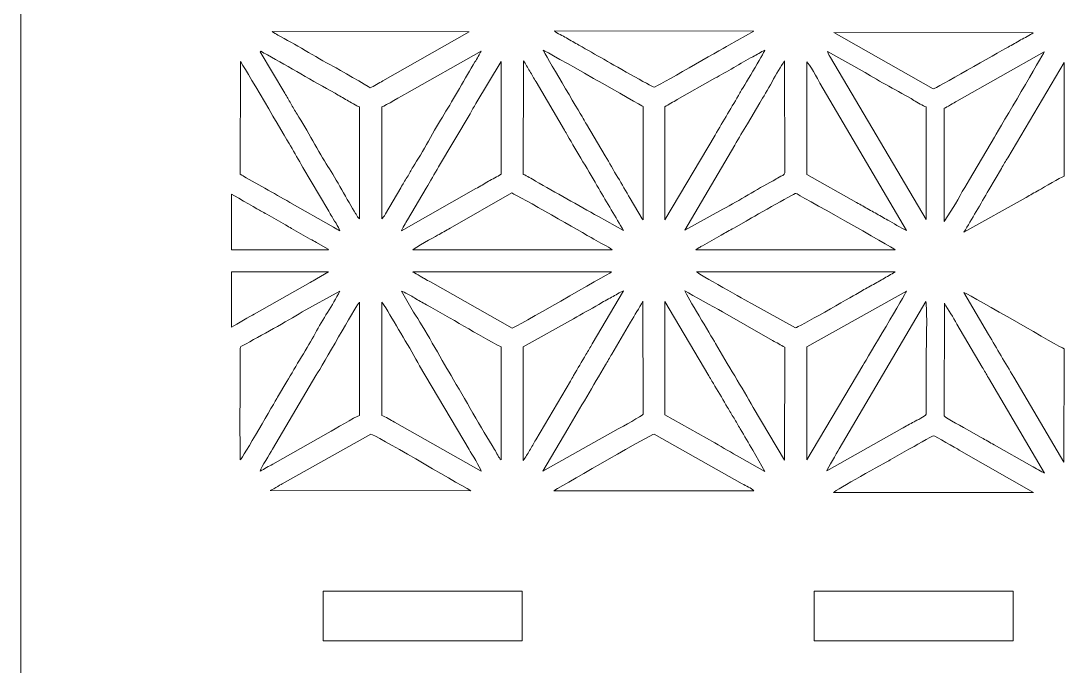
# Model space of a CAD drawing. Header units: inches. Extents: x -60.4 to -14.9, y -20.3 to 14.1.
# Drawn here: x -20.879 to -18.258, y 4.444 to 6.065 of the extents above; entities that cross this region are included whole.
import ezdxf

# ---------------------------------------------------------------- set-up
doc = ezdxf.new("R2010")
doc.units = ezdxf.units.IN
doc.header["$MEASUREMENT"] = 0
doc.layers.add('Master Desktop', color=7, linetype='Continuous', plot=False)

msp = doc.modelspace()

# ---------------------------------------------------------------- linework, layer by layer
at = {"layer": 'Master Desktop', "lineweight": 18}
msp.add_open_spline([(-20.8786, -11.68), (-20.8786, -11.68), (-20.8786, 10.7638), (-20.8786, 10.7638)], degree=3, dxfattribs=at)
at = {"layer": 'Master Desktop', "color": 5, "lineweight": 9}
for points, knots in [([(-20.0013, 5.8969), (-20.0053, 5.9011), (-20.0835, 5.9449), (-20.0937, 5.9504), (-20.0937, 5.9504), (-20.1387, 5.9748), (-20.1919, 6.0078), (-20.233, 6.0293), (-20.233, 6.0293), (-20.2382, 6.032), (-20.2423, 6.034), (-20.2473, 6.0386), (-20.2473, 6.0386), (-20.2473, 6.0386), (-19.7522, 6.0378), (-19.7522, 6.0378), (-19.7522, 6.0378), (-19.7522, 6.0378), (-19.9696, 5.9143), (-19.9696, 5.9143), (-19.9696, 5.9143), (-19.9782, 5.9092), (-19.9929, 5.9002), (-20.0013, 5.8969)], [0, 0, 0, 0, 0.142857, 0.142857, 0.142857, 0.142857, 0.285714, 0.285714, 0.285714, 0.285714, 0.428571, 0.428571, 0.428571, 0.428571, 0.571429, 0.571429, 0.571429, 0.571429, 0.714286, 0.714286, 0.714286, 0.714286, 1, 1, 1, 1]), ([(-19.1005, 6.0037), (-19.1215, 5.9927), (-19.2831, 5.8983), (-19.288, 5.8983), (-19.288, 5.8983), (-19.2924, 5.8983), (-19.3992, 5.9603), (-19.4142, 5.9687), (-19.4142, 5.9687), (-19.4351, 5.9803), (-19.4555, 5.9918), (-19.4768, 6.004), (-19.4768, 6.004), (-19.4873, 6.01), (-19.4974, 6.0155), (-19.5084, 6.0222), (-19.5084, 6.0222), (-19.517, 6.0274), (-19.5317, 6.0335), (-19.5385, 6.0399), (-19.5385, 6.0399), (-19.5385, 6.0399), (-19.0379, 6.0391), (-19.0379, 6.0391), (-19.0379, 6.0391), (-19.0379, 6.0391), (-19.1005, 6.0037), (-19.1005, 6.0037)], [0, 0, 0, 0, 0.125, 0.125, 0.125, 0.125, 0.25, 0.25, 0.25, 0.25, 0.375, 0.375, 0.375, 0.375, 0.5, 0.5, 0.5, 0.5, 0.625, 0.625, 0.625, 0.625, 0.75, 0.75, 0.75, 0.75, 1, 1, 1, 1]), ([(-18.3361, 6.0351), (-18.3432, 6.0289), (-18.3585, 6.0227), (-18.3673, 6.0172), (-18.3673, 6.0172), (-18.3778, 6.0107), (-18.3884, 6.0049), (-18.399, 5.999), (-18.399, 5.999), (-18.4257, 5.9841), (-18.5827, 5.894), (-18.5867, 5.894), (-18.5867, 5.894), (-18.5867, 5.894), (-18.8368, 6.0355), (-18.8368, 6.0355), (-18.8368, 6.0355), (-18.8368, 6.0355), (-18.3361, 6.0351), (-18.3361, 6.0351)], [0, 0, 0, 0, 0.166667, 0.166667, 0.166667, 0.166667, 0.333333, 0.333333, 0.333333, 0.333333, 0.5, 0.5, 0.5, 0.5, 0.666667, 0.666667, 0.666667, 0.666667, 1, 1, 1, 1]), ([(-20.2155, 5.8834), (-20.2155, 5.8834), (-20.2774, 5.9874), (-20.2774, 5.9874), (-20.2774, 5.9874), (-20.2774, 5.9874), (-20.2756, 5.9887), (-20.2756, 5.9887), (-20.2756, 5.9887), (-20.2709, 5.9854), (-20.2658, 5.9829), (-20.2595, 5.9795), (-20.2595, 5.9795), (-20.2052, 5.9501), (-20.1452, 5.9134), (-20.0895, 5.8832), (-20.0895, 5.8832), (-20.0788, 5.8773), (-20.0697, 5.8714), (-20.0591, 5.8655), (-20.0591, 5.8655), (-20.0511, 5.8611), (-20.0359, 5.8512), (-20.0277, 5.8492), (-20.0277, 5.8492), (-20.0277, 5.8492), (-20.0278, 5.5674), (-20.0278, 5.5674), (-20.0278, 5.5674), (-20.0281, 5.5677), (-20.0286, 5.5682), (-20.0289, 5.5684), (-20.0289, 5.5684), (-20.0289, 5.5684), (-20.0317, 5.5714), (-20.0317, 5.5714), (-20.0317, 5.5714), (-20.0331, 5.5731), (-20.0325, 5.5726), (-20.0337, 5.5746), (-20.0337, 5.5746), (-20.0354, 5.5774), (-20.0357, 5.5779), (-20.0377, 5.5809), (-20.0377, 5.5809), (-20.0581, 5.6128), (-20.0873, 5.6692), (-20.1072, 5.6994), (-20.1072, 5.6994), (-20.1295, 5.7333), (-20.1606, 5.7925), (-20.1846, 5.8307), (-20.1846, 5.8307), (-20.1905, 5.8401), (-20.1956, 5.8487), (-20.2004, 5.8575), (-20.2004, 5.8575), (-20.2056, 5.867), (-20.2105, 5.8744), (-20.2155, 5.8834)], [0, 0, 0, 0, 0.0625, 0.0625, 0.0625, 0.0625, 0.125, 0.125, 0.125, 0.125, 0.1875, 0.1875, 0.1875, 0.1875, 0.25, 0.25, 0.25, 0.25, 0.3125, 0.3125, 0.3125, 0.3125, 0.375, 0.375, 0.375, 0.375, 0.4375, 0.4375, 0.4375, 0.4375, 0.5, 0.5, 0.5, 0.5, 0.5625, 0.5625, 0.5625, 0.5625, 0.625, 0.625, 0.625, 0.625, 0.6875, 0.6875, 0.6875, 0.6875, 0.75, 0.75, 0.75, 0.75, 0.8125, 0.8125, 0.8125, 0.8125, 0.875, 0.875, 0.875, 0.875, 1, 1, 1, 1]), ([(-19.9721, 5.8492), (-19.9621, 5.8516), (-19.9217, 5.8769), (-19.9091, 5.8838), (-19.9091, 5.8838), (-19.9091, 5.8838), (-19.7226, 5.9887), (-19.7226, 5.9887), (-19.7226, 5.9887), (-19.7249, 5.9836), (-19.7339, 5.9685), (-19.7379, 5.962), (-19.7379, 5.962), (-19.7617, 5.9226), (-19.7918, 5.8679), (-19.8152, 5.8307), (-19.8152, 5.8307), (-19.8389, 5.7928), (-19.8709, 5.7322), (-19.8932, 5.6984), (-19.8932, 5.6984), (-19.8993, 5.6892), (-19.9021, 5.6815), (-19.9083, 5.6724), (-19.9083, 5.6724), (-19.9147, 5.6632), (-19.9182, 5.6554), (-19.9243, 5.6458), (-19.9243, 5.6458), (-19.9243, 5.6458), (-19.9628, 5.5799), (-19.9628, 5.5799), (-19.9628, 5.5799), (-19.9644, 5.5774), (-19.9648, 5.5764), (-19.9666, 5.5735), (-19.9666, 5.5735), (-19.9666, 5.5735), (-19.9721, 5.5674), (-19.9721, 5.5674), (-19.9721, 5.5674), (-19.9721, 5.5674), (-19.9721, 5.8492), (-19.9721, 5.8492)], [0, 0, 0, 0, 0.083333, 0.083333, 0.083333, 0.083333, 0.166667, 0.166667, 0.166667, 0.166667, 0.25, 0.25, 0.25, 0.25, 0.333333, 0.333333, 0.333333, 0.333333, 0.416667, 0.416667, 0.416667, 0.416667, 0.5, 0.5, 0.5, 0.5, 0.583333, 0.583333, 0.583333, 0.583333, 0.666667, 0.666667, 0.666667, 0.666667, 0.75, 0.75, 0.75, 0.75, 0.833333, 0.833333, 0.833333, 0.833333, 1, 1, 1, 1]), ([(-19.3156, 5.5653), (-19.316, 5.5656), (-19.3164, 5.5661), (-19.3166, 5.5663), (-19.3166, 5.5663), (-19.3168, 5.5665), (-19.3173, 5.567), (-19.3176, 5.5673), (-19.3176, 5.5673), (-19.3176, 5.5673), (-19.3484, 5.6189), (-19.3484, 5.6189), (-19.3484, 5.6189), (-19.3587, 5.6369), (-19.3684, 5.6544), (-19.3793, 5.6718), (-19.3793, 5.6718), (-19.3905, 5.6897), (-19.3996, 5.7077), (-19.4107, 5.7258), (-19.4107, 5.7258), (-19.4107, 5.7258), (-19.458, 5.8051), (-19.458, 5.8051), (-19.458, 5.8051), (-19.4608, 5.8099), (-19.463, 5.8144), (-19.4659, 5.8194), (-19.4659, 5.8194), (-19.4773, 5.8393), (-19.5625, 5.9815), (-19.5664, 5.9913), (-19.5664, 5.9913), (-19.5579, 5.9885), (-19.3212, 5.8518), (-19.3154, 5.8501), (-19.3154, 5.8501), (-19.3154, 5.8501), (-19.3156, 5.5653), (-19.3156, 5.5653)], [0, 0, 0, 0, 0.090909, 0.090909, 0.090909, 0.090909, 0.181818, 0.181818, 0.181818, 0.181818, 0.272727, 0.272727, 0.272727, 0.272727, 0.363636, 0.363636, 0.363636, 0.363636, 0.454545, 0.454545, 0.454545, 0.454545, 0.545455, 0.545455, 0.545455, 0.545455, 0.636364, 0.636364, 0.636364, 0.636364, 0.727273, 0.727273, 0.727273, 0.727273, 0.818182, 0.818182, 0.818182, 0.818182, 1, 1, 1, 1]), ([(-19.2611, 5.8488), (-19.2519, 5.8553), (-19.2402, 5.8612), (-19.2298, 5.8674), (-19.2298, 5.8674), (-19.2298, 5.8674), (-19.1354, 5.9208), (-19.1354, 5.9208), (-19.1354, 5.9208), (-19.1067, 5.9359), (-19.0698, 5.9592), (-19.04, 5.9749), (-19.04, 5.9749), (-19.0299, 5.9802), (-19.0198, 5.9869), (-19.0099, 5.9917), (-19.0099, 5.9917), (-19.0119, 5.9841), (-19.0666, 5.8942), (-19.0723, 5.8843), (-19.0723, 5.8843), (-19.0928, 5.8488), (-19.114, 5.8144), (-19.135, 5.7777), (-19.135, 5.7777), (-19.135, 5.7777), (-19.2611, 5.5652), (-19.2611, 5.5652), (-19.2611, 5.5652), (-19.2611, 5.5652), (-19.2611, 5.8488), (-19.2611, 5.8488)], [0, 0, 0, 0, 0.111111, 0.111111, 0.111111, 0.111111, 0.222222, 0.222222, 0.222222, 0.222222, 0.333333, 0.333333, 0.333333, 0.333333, 0.444444, 0.444444, 0.444444, 0.444444, 0.555556, 0.555556, 0.555556, 0.555556, 0.666667, 0.666667, 0.666667, 0.666667, 0.777778, 0.777778, 0.777778, 0.777778, 1, 1, 1, 1]), ([(-18.6354, 5.8653), (-18.6265, 5.86), (-18.6128, 5.8516), (-18.6045, 5.8487), (-18.6045, 5.8487), (-18.6045, 5.8487), (-18.605, 5.5661), (-18.605, 5.5661), (-18.605, 5.5661), (-18.605, 5.5661), (-18.8453, 5.9734), (-18.8453, 5.9734), (-18.8453, 5.9734), (-18.8468, 5.9759), (-18.8481, 5.978), (-18.8491, 5.9799), (-18.8491, 5.9799), (-18.8491, 5.9799), (-18.8527, 5.9879), (-18.8527, 5.9879), (-18.8527, 5.9879), (-18.8527, 5.9879), (-18.7582, 5.935), (-18.7582, 5.935), (-18.7582, 5.935), (-18.7231, 5.9134), (-18.6737, 5.8882), (-18.6354, 5.8653)], [0, 0, 0, 0, 0.125, 0.125, 0.125, 0.125, 0.25, 0.25, 0.25, 0.25, 0.375, 0.375, 0.375, 0.375, 0.5, 0.5, 0.5, 0.5, 0.625, 0.625, 0.625, 0.625, 0.75, 0.75, 0.75, 0.75, 1, 1, 1, 1]), ([(-18.5591, 5.8457), (-18.5525, 5.8477), (-18.535, 5.8594), (-18.5274, 5.8636), (-18.5274, 5.8636), (-18.5274, 5.8636), (-18.3083, 5.987), (-18.3083, 5.987), (-18.3083, 5.987), (-18.3124, 5.9765), (-18.4156, 5.804), (-18.4332, 5.7728), (-18.4332, 5.7728), (-18.4332, 5.7728), (-18.4961, 5.6664), (-18.4961, 5.6664), (-18.4961, 5.6664), (-18.5119, 5.6412), (-18.5275, 5.6107), (-18.5427, 5.5866), (-18.5427, 5.5866), (-18.5427, 5.5866), (-18.5592, 5.561), (-18.5592, 5.561), (-18.5592, 5.561), (-18.5592, 5.561), (-18.5591, 5.8457), (-18.5591, 5.8457)], [0, 0, 0, 0, 0.125, 0.125, 0.125, 0.125, 0.25, 0.25, 0.25, 0.25, 0.375, 0.375, 0.375, 0.375, 0.5, 0.5, 0.5, 0.5, 0.625, 0.625, 0.625, 0.625, 0.75, 0.75, 0.75, 0.75, 1, 1, 1, 1]), ([(-20.3273, 5.9633), (-20.3215, 5.9572), (-20.2143, 5.7719), (-20.2015, 5.7512), (-20.2015, 5.7512), (-20.1907, 5.7337), (-20.1812, 5.7149), (-20.1703, 5.697), (-20.1703, 5.697), (-20.1703, 5.697), (-20.1072, 5.5908), (-20.1072, 5.5908), (-20.1072, 5.5908), (-20.1044, 5.5858), (-20.1022, 5.5814), (-20.0993, 5.5764), (-20.0993, 5.5764), (-20.0938, 5.5668), (-20.0793, 5.5462), (-20.0774, 5.5379), (-20.0774, 5.5379), (-20.0828, 5.5402), (-20.0873, 5.5437), (-20.0931, 5.5469), (-20.0931, 5.5469), (-20.0931, 5.5469), (-20.2028, 5.609), (-20.2028, 5.609), (-20.2028, 5.609), (-20.2244, 5.6206), (-20.244, 5.6328), (-20.2654, 5.6443), (-20.2654, 5.6443), (-20.2654, 5.6443), (-20.3127, 5.6709), (-20.3127, 5.6709), (-20.3127, 5.6709), (-20.3189, 5.6742), (-20.3217, 5.677), (-20.3275, 5.6797), (-20.3275, 5.6797), (-20.3275, 5.6797), (-20.3273, 5.9633), (-20.3273, 5.9633)], [0, 0, 0, 0, 0.083333, 0.083333, 0.083333, 0.083333, 0.166667, 0.166667, 0.166667, 0.166667, 0.25, 0.25, 0.25, 0.25, 0.333333, 0.333333, 0.333333, 0.333333, 0.416667, 0.416667, 0.416667, 0.416667, 0.5, 0.5, 0.5, 0.5, 0.583333, 0.583333, 0.583333, 0.583333, 0.666667, 0.666667, 0.666667, 0.666667, 0.75, 0.75, 0.75, 0.75, 0.833333, 0.833333, 0.833333, 0.833333, 1, 1, 1, 1]), ([(-19.9223, 5.5379), (-19.9213, 5.5426), (-19.9113, 5.5587), (-19.9078, 5.565), (-19.9078, 5.565), (-19.9078, 5.565), (-19.8607, 5.6444), (-19.8607, 5.6444), (-19.8607, 5.6444), (-19.8496, 5.6618), (-19.8402, 5.6806), (-19.8293, 5.6985), (-19.8293, 5.6985), (-19.8293, 5.6985), (-19.7504, 5.8315), (-19.7504, 5.8315), (-19.7504, 5.8315), (-19.7454, 5.8403), (-19.7411, 5.8486), (-19.7354, 5.8575), (-19.7354, 5.8575), (-19.7354, 5.8575), (-19.6722, 5.9633), (-19.6722, 5.9633), (-19.6722, 5.9633), (-19.6722, 5.9633), (-19.6722, 5.6797), (-19.6722, 5.6797), (-19.6722, 5.6797), (-19.6782, 5.6769), (-19.6814, 5.6738), (-19.6882, 5.6703), (-19.6882, 5.6703), (-19.693, 5.6678), (-19.6994, 5.6646), (-19.7039, 5.662), (-19.7039, 5.662), (-19.7152, 5.6554), (-19.7244, 5.6496), (-19.7355, 5.6437), (-19.7355, 5.6437), (-19.7355, 5.6437), (-19.9223, 5.5379), (-19.9223, 5.5379)], [0, 0, 0, 0, 0.083333, 0.083333, 0.083333, 0.083333, 0.166667, 0.166667, 0.166667, 0.166667, 0.25, 0.25, 0.25, 0.25, 0.333333, 0.333333, 0.333333, 0.333333, 0.416667, 0.416667, 0.416667, 0.416667, 0.5, 0.5, 0.5, 0.5, 0.583333, 0.583333, 0.583333, 0.583333, 0.666667, 0.666667, 0.666667, 0.666667, 0.75, 0.75, 0.75, 0.75, 0.833333, 0.833333, 0.833333, 0.833333, 1, 1, 1, 1]), ([(-19.6161, 5.9647), (-19.6106, 5.9573), (-19.606, 5.9476), (-19.6005, 5.9386), (-19.6005, 5.9386), (-19.5946, 5.929), (-19.5904, 5.9213), (-19.5845, 5.9118), (-19.5845, 5.9118), (-19.5845, 5.9118), (-19.5131, 5.7901), (-19.5131, 5.7901), (-19.5131, 5.7901), (-19.5107, 5.7859), (-19.5077, 5.7817), (-19.5053, 5.7773), (-19.5053, 5.7773), (-19.4833, 5.7367), (-19.4507, 5.6859), (-19.4269, 5.6438), (-19.4269, 5.6438), (-19.407, 5.6087), (-19.3836, 5.5709), (-19.3649, 5.5381), (-19.3649, 5.5381), (-19.3649, 5.5381), (-19.4279, 5.5732), (-19.4279, 5.5732), (-19.4279, 5.5732), (-19.4781, 5.6024), (-19.5369, 5.6335), (-19.5858, 5.6627), (-19.5858, 5.6627), (-19.5953, 5.6683), (-19.6077, 5.6759), (-19.6166, 5.6794), (-19.6166, 5.6794), (-19.6166, 5.6794), (-19.6161, 5.9647), (-19.6161, 5.9647)], [0, 0, 0, 0, 0.090909, 0.090909, 0.090909, 0.090909, 0.181818, 0.181818, 0.181818, 0.181818, 0.272727, 0.272727, 0.272727, 0.272727, 0.363636, 0.363636, 0.363636, 0.363636, 0.454545, 0.454545, 0.454545, 0.454545, 0.545455, 0.545455, 0.545455, 0.545455, 0.636364, 0.636364, 0.636364, 0.636364, 0.727273, 0.727273, 0.727273, 0.727273, 0.818182, 0.818182, 0.818182, 0.818182, 1, 1, 1, 1]), ([(-19.0853, 5.7528), (-19.0755, 5.7709), (-19.0642, 5.7882), (-19.0537, 5.8066), (-19.0537, 5.8066), (-19.0537, 5.8066), (-19.0226, 5.8594), (-19.0226, 5.8594), (-19.0226, 5.8594), (-19.0044, 5.8871), (-18.9795, 5.937), (-18.9601, 5.9644), (-18.9601, 5.9644), (-18.9601, 5.9644), (-18.96, 5.6833), (-18.96, 5.6833), (-18.96, 5.6833), (-18.96, 5.6782), (-18.9687, 5.6751), (-18.9737, 5.6722), (-18.9737, 5.6722), (-18.9794, 5.6688), (-18.9832, 5.6668), (-18.9892, 5.6635), (-18.9892, 5.6635), (-19.0308, 5.6412), (-19.0727, 5.6147), (-19.1151, 5.5919), (-19.1151, 5.5919), (-19.1151, 5.5919), (-19.2107, 5.5388), (-19.2107, 5.5388), (-19.2107, 5.5388), (-19.2107, 5.5388), (-19.0853, 5.7528), (-19.0853, 5.7528)], [0, 0, 0, 0, 0.1, 0.1, 0.1, 0.1, 0.2, 0.2, 0.2, 0.2, 0.3, 0.3, 0.3, 0.3, 0.4, 0.4, 0.4, 0.4, 0.5, 0.5, 0.5, 0.5, 0.6, 0.6, 0.6, 0.6, 0.7, 0.7, 0.7, 0.7, 0.8, 0.8, 0.8, 0.8, 1, 1, 1, 1]), ([(-18.9041, 5.9622), (-18.899, 5.9581), (-18.8765, 5.9181), (-18.8713, 5.9088), (-18.8713, 5.9088), (-18.8713, 5.9088), (-18.6538, 5.5381), (-18.6538, 5.5381), (-18.6538, 5.5381), (-18.6683, 5.5446), (-18.6878, 5.5576), (-18.7012, 5.5647), (-18.7012, 5.5647), (-18.7074, 5.5679), (-18.7109, 5.5698), (-18.7167, 5.5733), (-18.7167, 5.5733), (-18.728, 5.5801), (-18.7378, 5.585), (-18.7486, 5.5911), (-18.7486, 5.5911), (-18.7591, 5.5971), (-18.7686, 5.6028), (-18.7793, 5.6087), (-18.7793, 5.6087), (-18.7793, 5.6087), (-18.9044, 5.6789), (-18.9044, 5.6789), (-18.9044, 5.6789), (-18.9044, 5.6789), (-18.9041, 5.9622), (-18.9041, 5.9622)], [0, 0, 0, 0, 0.111111, 0.111111, 0.111111, 0.111111, 0.222222, 0.222222, 0.222222, 0.222222, 0.333333, 0.333333, 0.333333, 0.333333, 0.444444, 0.444444, 0.444444, 0.444444, 0.555556, 0.555556, 0.555556, 0.555556, 0.666667, 0.666667, 0.666667, 0.666667, 0.777778, 0.777778, 0.777778, 0.777778, 1, 1, 1, 1]), ([(-18.5098, 5.5338), (-18.4908, 5.567), (-18.4674, 5.6047), (-18.4472, 5.6406), (-18.4472, 5.6406), (-18.4472, 5.6406), (-18.4155, 5.6943), (-18.4155, 5.6943), (-18.4155, 5.6943), (-18.4099, 5.7041), (-18.4054, 5.7124), (-18.3997, 5.7212), (-18.3997, 5.7212), (-18.3997, 5.7212), (-18.2581, 5.9603), (-18.2581, 5.9603), (-18.2581, 5.9603), (-18.2581, 5.9603), (-18.2581, 5.6751), (-18.2581, 5.6751), (-18.2581, 5.6751), (-18.2687, 5.6709), (-18.3074, 5.6474), (-18.3217, 5.6396), (-18.3217, 5.6396), (-18.3333, 5.6333), (-18.3431, 5.6275), (-18.3535, 5.6216), (-18.3535, 5.6216), (-18.3535, 5.6216), (-18.5098, 5.5338), (-18.5098, 5.5338)], [0, 0, 0, 0, 0.111111, 0.111111, 0.111111, 0.111111, 0.222222, 0.222222, 0.222222, 0.222222, 0.333333, 0.333333, 0.333333, 0.333333, 0.444444, 0.444444, 0.444444, 0.444444, 0.555556, 0.555556, 0.555556, 0.555556, 0.666667, 0.666667, 0.666667, 0.666667, 0.777778, 0.777778, 0.777778, 0.777778, 1, 1, 1, 1]), ([(-20.3497, 5.63), (-20.3329, 5.6203), (-20.2764, 5.5876), (-20.2764, 5.5876), (-20.2764, 5.5876), (-20.2698, 5.5839), (-20.267, 5.5828), (-20.261, 5.579), (-20.261, 5.579), (-20.261, 5.579), (-20.214, 5.5522), (-20.214, 5.5522), (-20.214, 5.5522), (-20.2086, 5.5488), (-20.2041, 5.5467), (-20.1985, 5.5436), (-20.1985, 5.5436), (-20.1985, 5.5436), (-20.1515, 5.5167), (-20.1515, 5.5167), (-20.1515, 5.5167), (-20.1464, 5.5139), (-20.1411, 5.5111), (-20.1359, 5.5082), (-20.1359, 5.5082), (-20.1359, 5.5082), (-20.1084, 5.4925), (-20.1084, 5.4925), (-20.1084, 5.4925), (-20.1057, 5.4903), (-20.1076, 5.4924), (-20.1056, 5.4894), (-20.1056, 5.4894), (-20.1056, 5.4894), (-20.2266, 5.4895), (-20.3497, 5.4896)], [0, 0, 0, 0, 0.1, 0.1, 0.1, 0.1, 0.2, 0.2, 0.2, 0.2, 0.3, 0.3, 0.3, 0.3, 0.4, 0.4, 0.4, 0.4, 0.5, 0.5, 0.5, 0.5, 0.6, 0.6, 0.6, 0.6, 0.7, 0.7, 0.7, 0.7, 0.8, 0.8, 0.8, 0.8, 1, 1, 1, 1]), ([(-19.8942, 5.4895), (-19.8908, 5.4943), (-19.84, 5.5218), (-19.832, 5.5263), (-19.832, 5.5263), (-19.8215, 5.5321), (-19.8107, 5.5384), (-19.8002, 5.5442), (-19.8002, 5.5442), (-19.8002, 5.5442), (-19.6455, 5.6327), (-19.6455, 5.6327), (-19.6455, 5.6327), (-19.624, 5.6226), (-19.4703, 5.5347), (-19.4391, 5.5163), (-19.4391, 5.5163), (-19.4266, 5.509), (-19.4025, 5.4979), (-19.3931, 5.4897), (-19.3931, 5.4897), (-19.3931, 5.4897), (-19.8942, 5.4895), (-19.8942, 5.4895)], [0, 0, 0, 0, 0.142857, 0.142857, 0.142857, 0.142857, 0.285714, 0.285714, 0.285714, 0.285714, 0.428571, 0.428571, 0.428571, 0.428571, 0.571429, 0.571429, 0.571429, 0.571429, 0.714286, 0.714286, 0.714286, 0.714286, 1, 1, 1, 1]), ([(-19.1745, 5.4957), (-19.1714, 5.4974), (-19.1695, 5.4981), (-19.1666, 5.4997), (-19.1666, 5.4997), (-19.1666, 5.4997), (-19.1195, 5.5264), (-19.1195, 5.5264), (-19.1195, 5.5264), (-19.1086, 5.5331), (-19.0985, 5.5386), (-19.0876, 5.5445), (-19.0876, 5.5445), (-19.0876, 5.5445), (-19.0569, 5.5618), (-19.0569, 5.5618), (-19.0569, 5.5618), (-19.0499, 5.5661), (-18.9356, 5.6319), (-18.9318, 5.6316), (-18.9318, 5.6316), (-18.9311, 5.6315), (-18.6883, 5.4958), (-18.6821, 5.4897), (-18.6821, 5.4897), (-18.6821, 5.4897), (-19.1829, 5.4894), (-19.1829, 5.4894), (-19.1829, 5.4894), (-19.1829, 5.4894), (-19.1745, 5.4957), (-19.1745, 5.4957)], [0, 0, 0, 0, 0.111111, 0.111111, 0.111111, 0.111111, 0.222222, 0.222222, 0.222222, 0.222222, 0.333333, 0.333333, 0.333333, 0.333333, 0.444444, 0.444444, 0.444444, 0.444444, 0.555556, 0.555556, 0.555556, 0.555556, 0.666667, 0.666667, 0.666667, 0.666667, 0.777778, 0.777778, 0.777778, 0.777778, 1, 1, 1, 1]), ([(-20.3497, 5.4346), (-20.2267, 5.4345), (-20.1056, 5.4344), (-20.1056, 5.4344), (-20.1056, 5.4344), (-20.1056, 5.4344), (-20.1358, 5.4167), (-20.1358, 5.4167), (-20.1358, 5.4167), (-20.1419, 5.4129), (-20.1463, 5.4115), (-20.1522, 5.4076), (-20.1522, 5.4076), (-20.1522, 5.4076), (-20.2928, 5.3281), (-20.2928, 5.3281), (-20.2928, 5.3281), (-20.3011, 5.3237), (-20.3355, 5.3026), (-20.3497, 5.2956)], [0, 0, 0, 0, 0.166667, 0.166667, 0.166667, 0.166667, 0.333333, 0.333333, 0.333333, 0.333333, 0.5, 0.5, 0.5, 0.5, 0.666667, 0.666667, 0.666667, 0.666667, 1, 1, 1, 1]), ([(-19.3946, 5.4343), (-19.4074, 5.4268), (-19.6394, 5.2933), (-19.6444, 5.2933), (-19.6444, 5.2933), (-19.6444, 5.2933), (-19.8496, 5.409), (-19.8496, 5.409), (-19.8496, 5.409), (-19.8547, 5.4121), (-19.8596, 5.414), (-19.865, 5.4174), (-19.865, 5.4174), (-19.8685, 5.4196), (-19.894, 5.4343), (-19.8941, 5.4348), (-19.8941, 5.4348), (-19.8941, 5.4348), (-19.3946, 5.4343), (-19.3946, 5.4343)], [0, 0, 0, 0, 0.166667, 0.166667, 0.166667, 0.166667, 0.333333, 0.333333, 0.333333, 0.333333, 0.5, 0.5, 0.5, 0.5, 0.666667, 0.666667, 0.666667, 0.666667, 1, 1, 1, 1]), ([(-18.6829, 5.4348), (-18.6924, 5.4271), (-18.703, 5.4231), (-18.7133, 5.4164), (-18.7133, 5.4164), (-18.723, 5.4101), (-18.7347, 5.4044), (-18.7451, 5.3985), (-18.7451, 5.3985), (-18.7558, 5.3925), (-18.766, 5.387), (-18.7769, 5.3804), (-18.7769, 5.3804), (-18.7918, 5.3713), (-18.9289, 5.2934), (-18.933, 5.2936), (-18.933, 5.2936), (-18.933, 5.2936), (-19.0432, 5.3548), (-19.0432, 5.3548), (-19.0432, 5.3548), (-19.0541, 5.3606), (-19.1786, 5.4306), (-19.1817, 5.4348), (-19.1817, 5.4348), (-19.1817, 5.4348), (-18.6829, 5.4348), (-18.6829, 5.4348)], [0, 0, 0, 0, 0.125, 0.125, 0.125, 0.125, 0.25, 0.25, 0.25, 0.25, 0.375, 0.375, 0.375, 0.375, 0.5, 0.5, 0.5, 0.5, 0.625, 0.625, 0.625, 0.625, 0.75, 0.75, 0.75, 0.75, 1, 1, 1, 1]), ([(-20.3275, 5.2419), (-20.3275, 5.2475), (-20.3255, 5.2466), (-20.3212, 5.249), (-20.3212, 5.249), (-20.2767, 5.274), (-20.21, 5.3101), (-20.172, 5.3336), (-20.172, 5.3336), (-20.172, 5.3336), (-20.0774, 5.386), (-20.0774, 5.386), (-20.0774, 5.386), (-20.0959, 5.3506), (-20.1204, 5.3148), (-20.1394, 5.2794), (-20.1394, 5.2794), (-20.1576, 5.2455), (-20.1893, 5.1967), (-20.2103, 5.1588), (-20.2103, 5.1588), (-20.2103, 5.1588), (-20.234, 5.1193), (-20.234, 5.1193), (-20.234, 5.1193), (-20.2398, 5.1086), (-20.3224, 4.966), (-20.3274, 4.962), (-20.3274, 4.962), (-20.3292, 5.0483), (-20.3275, 5.1535), (-20.3275, 5.2419)], [0, 0, 0, 0, 0.111111, 0.111111, 0.111111, 0.111111, 0.222222, 0.222222, 0.222222, 0.222222, 0.333333, 0.333333, 0.333333, 0.333333, 0.444444, 0.444444, 0.444444, 0.444444, 0.555556, 0.555556, 0.555556, 0.555556, 0.666667, 0.666667, 0.666667, 0.666667, 0.777778, 0.777778, 0.777778, 0.777778, 1, 1, 1, 1]), ([(-19.6724, 4.962), (-19.6777, 4.9662), (-19.6837, 4.9803), (-19.6886, 4.9879), (-19.6886, 4.9879), (-19.7223, 5.0409), (-19.7634, 5.1161), (-19.7981, 5.1741), (-19.7981, 5.1741), (-19.8237, 5.2171), (-19.8669, 5.2954), (-19.892, 5.3333), (-19.892, 5.3333), (-19.892, 5.3333), (-19.9223, 5.386), (-19.9223, 5.386), (-19.9223, 5.386), (-19.9175, 5.3847), (-19.8958, 5.3724), (-19.8902, 5.3691), (-19.8902, 5.3691), (-19.8794, 5.3627), (-19.8704, 5.3576), (-19.8595, 5.3516), (-19.8595, 5.3516), (-19.8011, 5.3198), (-19.7297, 5.2756), (-19.6722, 5.2457), (-19.6722, 5.2457), (-19.6722, 5.2457), (-19.6724, 4.962), (-19.6724, 4.962)], [0, 0, 0, 0, 0.111111, 0.111111, 0.111111, 0.111111, 0.222222, 0.222222, 0.222222, 0.222222, 0.333333, 0.333333, 0.333333, 0.333333, 0.444444, 0.444444, 0.444444, 0.444444, 0.555556, 0.555556, 0.555556, 0.555556, 0.666667, 0.666667, 0.666667, 0.666667, 0.777778, 0.777778, 0.777778, 0.777778, 1, 1, 1, 1]), ([(-19.4902, 5.3164), (-19.4697, 5.3293), (-19.4475, 5.34), (-19.4268, 5.3527), (-19.4268, 5.3527), (-19.4167, 5.3589), (-19.4047, 5.365), (-19.3949, 5.3705), (-19.3949, 5.3705), (-19.3852, 5.3759), (-19.3744, 5.3827), (-19.3649, 5.3871), (-19.3649, 5.3871), (-19.3649, 5.3871), (-19.4434, 5.2535), (-19.4434, 5.2535), (-19.4434, 5.2535), (-19.4486, 5.2443), (-19.4533, 5.2357), (-19.4591, 5.2265), (-19.4591, 5.2265), (-19.47, 5.2094), (-19.4797, 5.1914), (-19.4903, 5.1739), (-19.4903, 5.1739), (-19.4934, 5.1688), (-19.4956, 5.1645), (-19.4984, 5.1598), (-19.4984, 5.1598), (-19.4984, 5.1598), (-19.5851, 5.0123), (-19.5851, 5.0123), (-19.5851, 5.0123), (-19.5908, 5.0035), (-19.595, 4.9954), (-19.601, 4.9854), (-19.601, 4.9854), (-19.6057, 4.9773), (-19.611, 4.9677), (-19.6166, 4.9607), (-19.6166, 4.9607), (-19.6166, 4.9607), (-19.6166, 5.2457), (-19.6166, 5.2457), (-19.6166, 5.2457), (-19.6166, 5.2457), (-19.4902, 5.3164), (-19.4902, 5.3164)], [0, 0, 0, 0, 0.076923, 0.076923, 0.076923, 0.076923, 0.153846, 0.153846, 0.153846, 0.153846, 0.230769, 0.230769, 0.230769, 0.230769, 0.307692, 0.307692, 0.307692, 0.307692, 0.384615, 0.384615, 0.384615, 0.384615, 0.461538, 0.461538, 0.461538, 0.461538, 0.538462, 0.538462, 0.538462, 0.538462, 0.615385, 0.615385, 0.615385, 0.615385, 0.692308, 0.692308, 0.692308, 0.692308, 0.769231, 0.769231, 0.769231, 0.769231, 0.846154, 0.846154, 0.846154, 0.846154, 1, 1, 1, 1]), ([(-18.9602, 4.9609), (-18.9602, 4.9609), (-19.0393, 5.0937), (-19.0393, 5.0937), (-19.0393, 5.0937), (-19.0659, 5.1427), (-19.1043, 5.2022), (-19.1336, 5.2541), (-19.1336, 5.2541), (-19.1471, 5.2781), (-19.2044, 5.3719), (-19.2112, 5.3871), (-19.2112, 5.3871), (-19.1896, 5.3735), (-19.1406, 5.3484), (-19.1164, 5.3338), (-19.1164, 5.3338), (-19.1164, 5.3338), (-18.9906, 5.262), (-18.9906, 5.262), (-18.9906, 5.262), (-18.9846, 5.2586), (-18.9807, 5.257), (-18.975, 5.2537), (-18.975, 5.2537), (-18.9692, 5.2503), (-18.9656, 5.2475), (-18.96, 5.2448), (-18.96, 5.2448), (-18.96, 5.2448), (-18.9602, 4.9609), (-18.9602, 4.9609)], [0, 0, 0, 0, 0.111111, 0.111111, 0.111111, 0.111111, 0.222222, 0.222222, 0.222222, 0.222222, 0.333333, 0.333333, 0.333333, 0.333333, 0.444444, 0.444444, 0.444444, 0.444444, 0.555556, 0.555556, 0.555556, 0.555556, 0.666667, 0.666667, 0.666667, 0.666667, 0.777778, 0.777778, 0.777778, 0.777778, 1, 1, 1, 1]), ([(-18.6544, 5.3863), (-18.657, 5.3785), (-18.7514, 5.2193), (-18.7636, 5.1994), (-18.7636, 5.1994), (-18.7636, 5.1994), (-18.9044, 4.9624), (-18.9044, 4.9624), (-18.9044, 4.9624), (-18.9044, 4.9624), (-18.9044, 5.2458), (-18.9044, 5.2458), (-18.9044, 5.2458), (-18.9044, 5.2458), (-18.6544, 5.3863), (-18.6544, 5.3863)], [0, 0, 0, 0, 0.2, 0.2, 0.2, 0.2, 0.4, 0.4, 0.4, 0.4, 0.6, 0.6, 0.6, 0.6, 1, 1, 1, 1]), ([(-18.5098, 5.3828), (-18.4819, 5.37), (-18.2695, 5.2447), (-18.2581, 5.2414), (-18.2581, 5.2414), (-18.2581, 5.2414), (-18.2587, 4.9564), (-18.2587, 4.9564), (-18.2587, 4.9564), (-18.2587, 4.9564), (-18.3843, 5.1695), (-18.3843, 5.1695), (-18.3843, 5.1695), (-18.4061, 5.2056), (-18.4271, 5.2411), (-18.4477, 5.2772), (-18.4477, 5.2772), (-18.4477, 5.2772), (-18.5098, 5.3828), (-18.5098, 5.3828)], [0, 0, 0, 0, 0.166667, 0.166667, 0.166667, 0.166667, 0.333333, 0.333333, 0.333333, 0.333333, 0.5, 0.5, 0.5, 0.5, 0.666667, 0.666667, 0.666667, 0.666667, 1, 1, 1, 1]), ([(-20.2775, 4.934), (-20.2743, 4.9443), (-20.2534, 4.9762), (-20.2463, 4.9888), (-20.2463, 4.9888), (-20.2463, 4.9888), (-20.1374, 5.174), (-20.1374, 5.174), (-20.1374, 5.174), (-20.1194, 5.2014), (-20.039, 5.3446), (-20.0307, 5.3547), (-20.0307, 5.3547), (-20.0307, 5.3547), (-20.0287, 5.3568), (-20.0287, 5.3568), (-20.0287, 5.3568), (-20.0285, 5.3575), (-20.028, 5.3576), (-20.0277, 5.3579), (-20.0277, 5.3579), (-20.0277, 5.3579), (-20.0282, 5.0736), (-20.0282, 5.0736), (-20.0282, 5.0736), (-20.0396, 5.0698), (-20.0908, 5.0386), (-20.1066, 5.03), (-20.1066, 5.03), (-20.1066, 5.03), (-20.2461, 4.9512), (-20.2461, 4.9512), (-20.2461, 4.9512), (-20.2515, 4.9478), (-20.2551, 4.9462), (-20.2616, 4.9427), (-20.2616, 4.9427), (-20.267, 4.9398), (-20.2712, 4.9362), (-20.2775, 4.934)], [0, 0, 0, 0, 0.090909, 0.090909, 0.090909, 0.090909, 0.181818, 0.181818, 0.181818, 0.181818, 0.272727, 0.272727, 0.272727, 0.272727, 0.363636, 0.363636, 0.363636, 0.363636, 0.454545, 0.454545, 0.454545, 0.454545, 0.545455, 0.545455, 0.545455, 0.545455, 0.636364, 0.636364, 0.636364, 0.636364, 0.727273, 0.727273, 0.727273, 0.727273, 0.818182, 0.818182, 0.818182, 0.818182, 1, 1, 1, 1]), ([(-19.9721, 5.3579), (-19.9721, 5.3579), (-19.9621, 5.3442), (-19.9621, 5.3442), (-19.9621, 5.3442), (-19.9358, 5.2991), (-19.9006, 5.2415), (-19.8769, 5.1987), (-19.8769, 5.1987), (-19.8769, 5.1987), (-19.7529, 4.9877), (-19.7529, 4.9877), (-19.7529, 4.9877), (-19.7464, 4.9772), (-19.725, 4.9429), (-19.7223, 4.934), (-19.7223, 4.934), (-19.7223, 4.934), (-19.9402, 5.0568), (-19.9402, 5.0568), (-19.9402, 5.0568), (-19.9504, 5.0624), (-19.9613, 5.0702), (-19.9721, 5.0736), (-19.9721, 5.0736), (-19.9721, 5.0736), (-19.9721, 5.3579), (-19.9721, 5.3579)], [0, 0, 0, 0, 0.125, 0.125, 0.125, 0.125, 0.25, 0.25, 0.25, 0.25, 0.375, 0.375, 0.375, 0.375, 0.5, 0.5, 0.5, 0.5, 0.625, 0.625, 0.625, 0.625, 0.75, 0.75, 0.75, 0.75, 1, 1, 1, 1]), ([(-19.5046, 5.0402), (-19.4728, 5.0923), (-19.4419, 5.1489), (-19.4102, 5.2006), (-19.4102, 5.2006), (-19.4053, 5.2084), (-19.3991, 5.2193), (-19.3945, 5.2276), (-19.3945, 5.2276), (-19.3945, 5.2276), (-19.3469, 5.3083), (-19.3469, 5.3083), (-19.3469, 5.3083), (-19.3369, 5.326), (-19.3259, 5.3429), (-19.3159, 5.3604), (-19.3159, 5.3604), (-19.3159, 5.3604), (-19.3154, 5.0772), (-19.3154, 5.0772), (-19.3154, 5.0772), (-19.3165, 5.0732), (-19.3703, 5.0442), (-19.3779, 5.0399), (-19.3779, 5.0399), (-19.3779, 5.0399), (-19.5675, 4.9333), (-19.5675, 4.9333), (-19.5675, 4.9333), (-19.5675, 4.9333), (-19.5046, 5.0402), (-19.5046, 5.0402)], [0, 0, 0, 0, 0.111111, 0.111111, 0.111111, 0.111111, 0.222222, 0.222222, 0.222222, 0.222222, 0.333333, 0.333333, 0.333333, 0.333333, 0.444444, 0.444444, 0.444444, 0.444444, 0.555556, 0.555556, 0.555556, 0.555556, 0.666667, 0.666667, 0.666667, 0.666667, 0.777778, 0.777778, 0.777778, 0.777778, 1, 1, 1, 1]), ([(-19.2611, 5.3601), (-19.2611, 5.3601), (-19.1504, 5.1731), (-19.1504, 5.1731), (-19.1504, 5.1731), (-19.1457, 5.1649), (-19.1398, 5.1552), (-19.1351, 5.1474), (-19.1351, 5.1474), (-19.1237, 5.1286), (-19.1143, 5.1125), (-19.1035, 5.0935), (-19.1035, 5.0935), (-19.0982, 5.0841), (-19.0933, 5.0767), (-19.0873, 5.0669), (-19.0873, 5.0669), (-19.0815, 5.0573), (-19.0773, 5.049), (-19.0717, 5.0398), (-19.0717, 5.0398), (-19.0607, 5.0221), (-19.051, 5.0042), (-19.0398, 4.9862), (-19.0398, 4.9862), (-19.0398, 4.9862), (-19.0095, 4.933), (-19.0095, 4.933), (-19.0095, 4.933), (-19.0095, 4.933), (-19.0731, 4.9689), (-19.0731, 4.9689), (-19.0731, 4.9689), (-19.094, 4.9802), (-19.114, 4.9921), (-19.1354, 5.0044), (-19.1354, 5.0044), (-19.1354, 5.0044), (-19.2611, 5.0755), (-19.2611, 5.0755), (-19.2611, 5.0755), (-19.2611, 5.0755), (-19.2611, 5.3601), (-19.2611, 5.3601)], [0, 0, 0, 0, 0.083333, 0.083333, 0.083333, 0.083333, 0.166667, 0.166667, 0.166667, 0.166667, 0.25, 0.25, 0.25, 0.25, 0.333333, 0.333333, 0.333333, 0.333333, 0.416667, 0.416667, 0.416667, 0.416667, 0.5, 0.5, 0.5, 0.5, 0.583333, 0.583333, 0.583333, 0.583333, 0.666667, 0.666667, 0.666667, 0.666667, 0.75, 0.75, 0.75, 0.75, 0.833333, 0.833333, 0.833333, 0.833333, 1, 1, 1, 1]), ([(-18.8541, 4.9343), (-18.8515, 4.9425), (-18.8296, 4.9777), (-18.823, 4.9894), (-18.823, 4.9894), (-18.823, 4.9894), (-18.6056, 5.3597), (-18.6056, 5.3597), (-18.6056, 5.3597), (-18.6012, 5.3428), (-18.6045, 5.2433), (-18.6045, 5.2181), (-18.6045, 5.2181), (-18.6045, 5.1711), (-18.6045, 5.1241), (-18.6045, 5.0772), (-18.6045, 5.0772), (-18.6073, 5.0708), (-18.6285, 5.0614), (-18.635, 5.0578), (-18.635, 5.0578), (-18.6447, 5.0525), (-18.6557, 5.0464), (-18.6659, 5.0405), (-18.6659, 5.0405), (-18.6659, 5.0405), (-18.8541, 4.9343), (-18.8541, 4.9343)], [0, 0, 0, 0, 0.125, 0.125, 0.125, 0.125, 0.25, 0.25, 0.25, 0.25, 0.375, 0.375, 0.375, 0.375, 0.5, 0.5, 0.5, 0.5, 0.625, 0.625, 0.625, 0.625, 0.75, 0.75, 0.75, 0.75, 1, 1, 1, 1]), ([(-18.5586, 5.3561), (-18.5487, 5.3383), (-18.5371, 5.3203), (-18.5272, 5.3029), (-18.5272, 5.3029), (-18.5272, 5.3029), (-18.4638, 5.1952), (-18.4638, 5.1952), (-18.4638, 5.1952), (-18.4579, 5.1857), (-18.4539, 5.1781), (-18.4481, 5.1682), (-18.4481, 5.1682), (-18.4481, 5.1682), (-18.3072, 4.929), (-18.3072, 4.929), (-18.3072, 4.929), (-18.3141, 4.9311), (-18.3311, 4.9417), (-18.3388, 4.946), (-18.3388, 4.946), (-18.3388, 4.946), (-18.4342, 5.0001), (-18.4342, 5.0001), (-18.4342, 5.0001), (-18.4445, 5.0056), (-18.4546, 5.0119), (-18.4661, 5.0181), (-18.4661, 5.0181), (-18.4661, 5.0181), (-18.4978, 5.0362), (-18.4978, 5.0362), (-18.4978, 5.0362), (-18.5077, 5.0426), (-18.5555, 5.0666), (-18.5592, 5.0728), (-18.5592, 5.0728), (-18.5592, 5.0728), (-18.5586, 5.3561), (-18.5586, 5.3561)], [0, 0, 0, 0, 0.090909, 0.090909, 0.090909, 0.090909, 0.181818, 0.181818, 0.181818, 0.181818, 0.272727, 0.272727, 0.272727, 0.272727, 0.363636, 0.363636, 0.363636, 0.363636, 0.454545, 0.454545, 0.454545, 0.454545, 0.545455, 0.545455, 0.545455, 0.545455, 0.636364, 0.636364, 0.636364, 0.636364, 0.727273, 0.727273, 0.727273, 0.727273, 0.818182, 0.818182, 0.818182, 0.818182, 1, 1, 1, 1]), ([(-20.2522, 4.8847), (-20.2495, 4.8854), (-20.2276, 4.8988), (-20.222, 4.9021), (-20.222, 4.9021), (-20.222, 4.9021), (-19.9994, 5.0266), (-19.9994, 5.0266), (-19.9994, 5.0266), (-19.9911, 5.026), (-19.791, 4.9085), (-19.7481, 4.8842), (-19.7481, 4.8842), (-19.7481, 4.8842), (-20.2522, 4.8847), (-20.2522, 4.8847)], [0, 0, 0, 0, 0.2, 0.2, 0.2, 0.2, 0.4, 0.4, 0.4, 0.4, 0.6, 0.6, 0.6, 0.6, 1, 1, 1, 1]), ([(-19.5398, 4.8844), (-19.4987, 4.908), (-19.2939, 5.0271), (-19.2881, 5.0269), (-19.2881, 5.0269), (-19.2881, 5.0269), (-19.0666, 4.9022), (-19.0666, 4.9022), (-19.0666, 4.9022), (-19.0572, 4.8965), (-19.0438, 4.8911), (-19.0372, 4.8842), (-19.0372, 4.8842), (-19.0372, 4.8842), (-19.5398, 4.8844), (-19.5398, 4.8844)], [0, 0, 0, 0, 0.2, 0.2, 0.2, 0.2, 0.4, 0.4, 0.4, 0.4, 0.6, 0.6, 0.6, 0.6, 1, 1, 1, 1]), ([(-18.8375, 4.8799), (-18.8318, 4.8858), (-18.7085, 4.9547), (-18.695, 4.9618), (-18.695, 4.9618), (-18.695, 4.9618), (-18.6479, 4.9885), (-18.6479, 4.9885), (-18.6479, 4.9885), (-18.6394, 4.9933), (-18.5896, 5.023), (-18.5855, 5.0226), (-18.5855, 5.0226), (-18.5837, 5.0224), (-18.5277, 4.9904), (-18.522, 4.9868), (-18.522, 4.9868), (-18.522, 4.9868), (-18.3349, 4.8799), (-18.3349, 4.8799), (-18.3349, 4.8799), (-18.3349, 4.8799), (-18.8375, 4.8799), (-18.8375, 4.8799)], [0, 0, 0, 0, 0.142857, 0.142857, 0.142857, 0.142857, 0.285714, 0.285714, 0.285714, 0.285714, 0.428571, 0.428571, 0.428571, 0.428571, 0.571429, 0.571429, 0.571429, 0.571429, 0.714286, 0.714286, 0.714286, 0.714286, 1, 1, 1, 1]), ([(-20.119, 4.5072), (-20.119, 4.5072), (-19.619, 4.5072), (-19.619, 4.5072), (-19.619, 4.5072), (-19.619, 4.5072), (-19.619, 4.6322), (-19.619, 4.6322), (-19.619, 4.6322), (-19.619, 4.6322), (-20.119, 4.6322), (-20.119, 4.6322), (-20.119, 4.6322), (-20.119, 4.6322), (-20.119, 4.5072), (-20.119, 4.5072), (-20.119, 4.5072), (-20.119, 4.5072), (-20.119, 4.5072), (-20.119, 4.5072)], [0, 0, 0, 0, 0.166667, 0.166667, 0.166667, 0.166667, 0.333333, 0.333333, 0.333333, 0.333333, 0.5, 0.5, 0.5, 0.5, 0.666667, 0.666667, 0.666667, 0.666667, 1, 1, 1, 1]), ([(-18.8857, 4.5072), (-18.8857, 4.5072), (-18.3857, 4.5072), (-18.3857, 4.5072), (-18.3857, 4.5072), (-18.3857, 4.5072), (-18.3857, 4.6322), (-18.3857, 4.6322), (-18.3857, 4.6322), (-18.3857, 4.6322), (-18.8857, 4.6322), (-18.8857, 4.6322), (-18.8857, 4.6322), (-18.8857, 4.6322), (-18.8857, 4.5072), (-18.8857, 4.5072), (-18.8857, 4.5072), (-18.8857, 4.5072), (-18.8857, 4.5072), (-18.8857, 4.5072)], [0, 0, 0, 0, 0.166667, 0.166667, 0.166667, 0.166667, 0.333333, 0.333333, 0.333333, 0.333333, 0.5, 0.5, 0.5, 0.5, 0.666667, 0.666667, 0.666667, 0.666667, 1, 1, 1, 1])]:
    msp.add_open_spline(points, degree=3, knots=knots, dxfattribs=at)
for points in [[(-20.3497, 5.63), (-20.3497, 5.63), (-20.3497, 5.4896), (-20.3497, 5.4896)], [(-20.3497, 5.4346), (-20.3497, 5.4346), (-20.3497, 5.2956), (-20.3497, 5.2956)]]:
    msp.add_open_spline(points, degree=3, dxfattribs=at)

doc.saveas('drawing.dxf')
